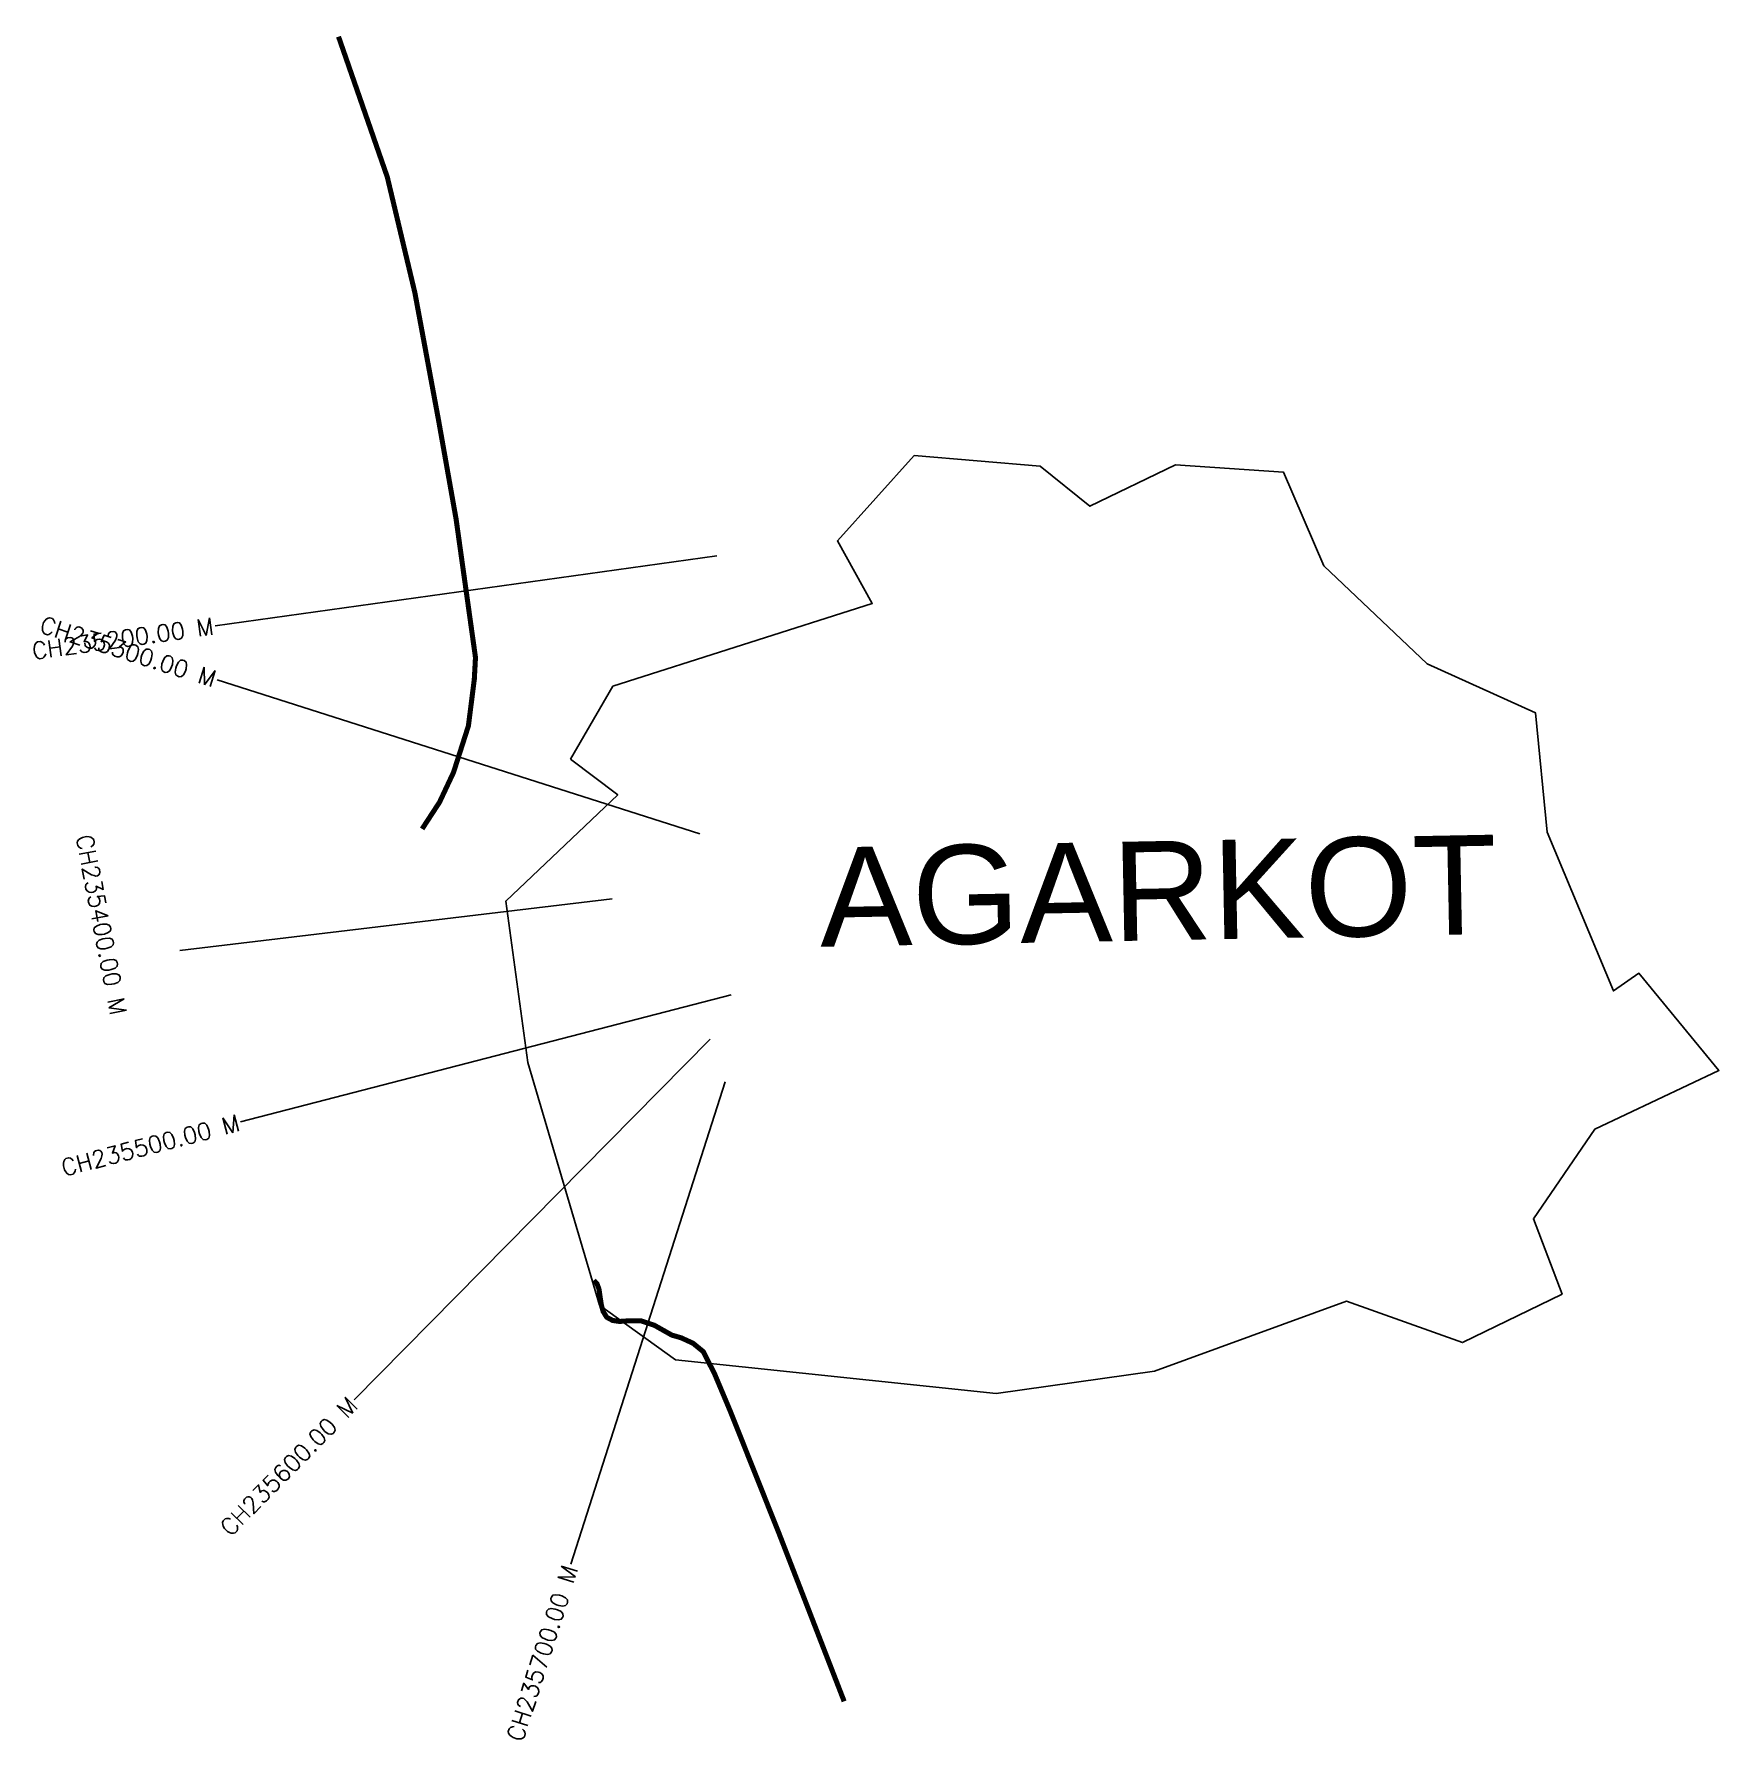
# Model space of a CAD drawing. Header units: metres. Extents: x 280647 to 281644, y 2051502 to 2052512.
import ezdxf
from ezdxf.enums import TextEntityAlignment as Align

# ---------------------------------------------------------------- set-up
doc = ezdxf.new("R2010")
doc.units = ezdxf.units.M
doc.header["$MEASUREMENT"] = 0
for name, color, linetype in [('CS', 134, 'Continuous'), ('CSMark', 6, 'Continuous'), ('NATURALLY PROTECTED', 3, 'Continuous'), ('village', 3, 'Continuous'), ('VILLAGE NAME', 250, 'Continuous')]:
    doc.layers.add(name, color=color, linetype=linetype)
doc.styles.get("Standard").update_dxf_attribs({"font": 'simplex.shx'})

msp = doc.modelspace()

# ---------------------------------------------------------------- linework, layer by layer
at = {"color": 3, "flags": 128}
msp.add_lwpolyline([(280989.3, 2052125.6), (280964.2, 2052082.3)], dxfattribs=at)
at = {"layer": 'CS'}
for p, q in [((281051, 2052202.7), (280753.9, 2052161.3)), ((281040.8, 2052038), (280755, 2052129.2)), ((280988.9, 2051999.6), (280732.9, 2051968.9)), ((281059.4, 2051942.7), (280768.9, 2051867.5)), ((281046.9, 2051916.4), (280836.2, 2051702.8)), ((281055.9, 2051891.2), (280964.4, 2051605.5))]:
    msp.add_line(p, q, dxfattribs=at)
at = {"layer": 'NATURALLY PROTECTED', "color": 2, "const_width": 3, "flags": 128}
for points in [[(280826.9, 2052510.2), (280855.8, 2052427), (280872.1, 2052358.6), (280886.1, 2052283.2), (280896.5, 2052224.6), (280908, 2052142.5), (280907.3, 2052129.6), (280903.8, 2052102), (280895, 2052074.5), (280886.7, 2052056.8), (280876.4, 2052041)], [(280978.1, 2051773.6), (280979.9, 2051771.7), (280981.1, 2051768.6), (280982, 2051762.5), (280982.6, 2051758.7), (280983.6, 2051755.2), (280985.7, 2051751.8), (280989.2, 2051749.9), (280993.2, 2051749.3), (280999.2, 2051749.7), (281005.8, 2051749.7), (281013.8, 2051747.1), (281024.3, 2051741.2), (281029.8, 2051739.6), (281036.8, 2051736.4), (281042.9, 2051731.4), (281049.6, 2051718.2), (281058.9, 2051696.1), (281087.6, 2051624.1), (281126.3, 2051524.3)]]:
    msp.add_lwpolyline(points, dxfattribs=at)
at = {"layer": 'village', "color": 3}
msp.add_lwpolyline([(280964.2, 2052082.3), (280992.2, 2052061.1), (280925.9, 2051998.3), (280938.9, 2051902.6), (280981.5, 2051759), (281026.5, 2051726.5), (281216.4, 2051706.7), (281310, 2051719.8), (281423.8, 2051761.3), (281492.4, 2051736.8), (281551.4, 2051765.5), (281534.4, 2051810.1), (281570.7, 2051863.1), (281644.3, 2051898), (281596.9, 2051955.5), (281581.8, 2051945.1), (281542.5, 2052039), (281535.6, 2052109.8), (281471.6, 2052138.8), (281410.3, 2052196.9), (281386.5, 2052252.2), (281322.4, 2052256.6), (281271.8, 2052232.1), (281242.3, 2052255.8), (281167.8, 2052262.1), (281122.3, 2052211.6), (281142.9, 2052174.5), (280989.3, 2052125.6)], dxfattribs=at)

# ---------------------------------------------------------------- texts
at = {"layer": 'CSMark'}
for s, rotation, p in [('CH235200.00 M', 7.933, (280752.9, 2052161.2)), ('CH235300.00 M', 342.3001, (280754, 2052129.5)), ('CH235300.00 M', 342.3001, (280754, 2052129.5)), ('CH235500.00 M', 14.5161, (280768, 2051867.2)), ('CH235600.00 M', 45.3847, (280835.5, 2051702.1)), ('CH235700.00 M', 72.2441, (280964.1, 2051604.5))]:
    msp.add_text(s, height=10, rotation=rotation, dxfattribs=at).set_placement(p, align=Align.MIDDLE_RIGHT)
msp.add_text('CH235400.00 M', height=10, rotation=280.8632, dxfattribs=at).set_placement((280676.3, 2052037.5), align=Align.MIDDLE_LEFT)
at = {"layer": 'VILLAGE NAME', "insert": (281111.1, 2052029.9), "char_height": 58.748, "attachment_point": 1, "rotation": 1.1028}
msp.add_mtext_dynamic_manual_height_columns('{\\fArial|b0|i0|c0|p34;AGARKOT}', width=726.929, gutter_width=543.7, heights=[0], dxfattribs=at)

doc.saveas('drawing.dxf')
